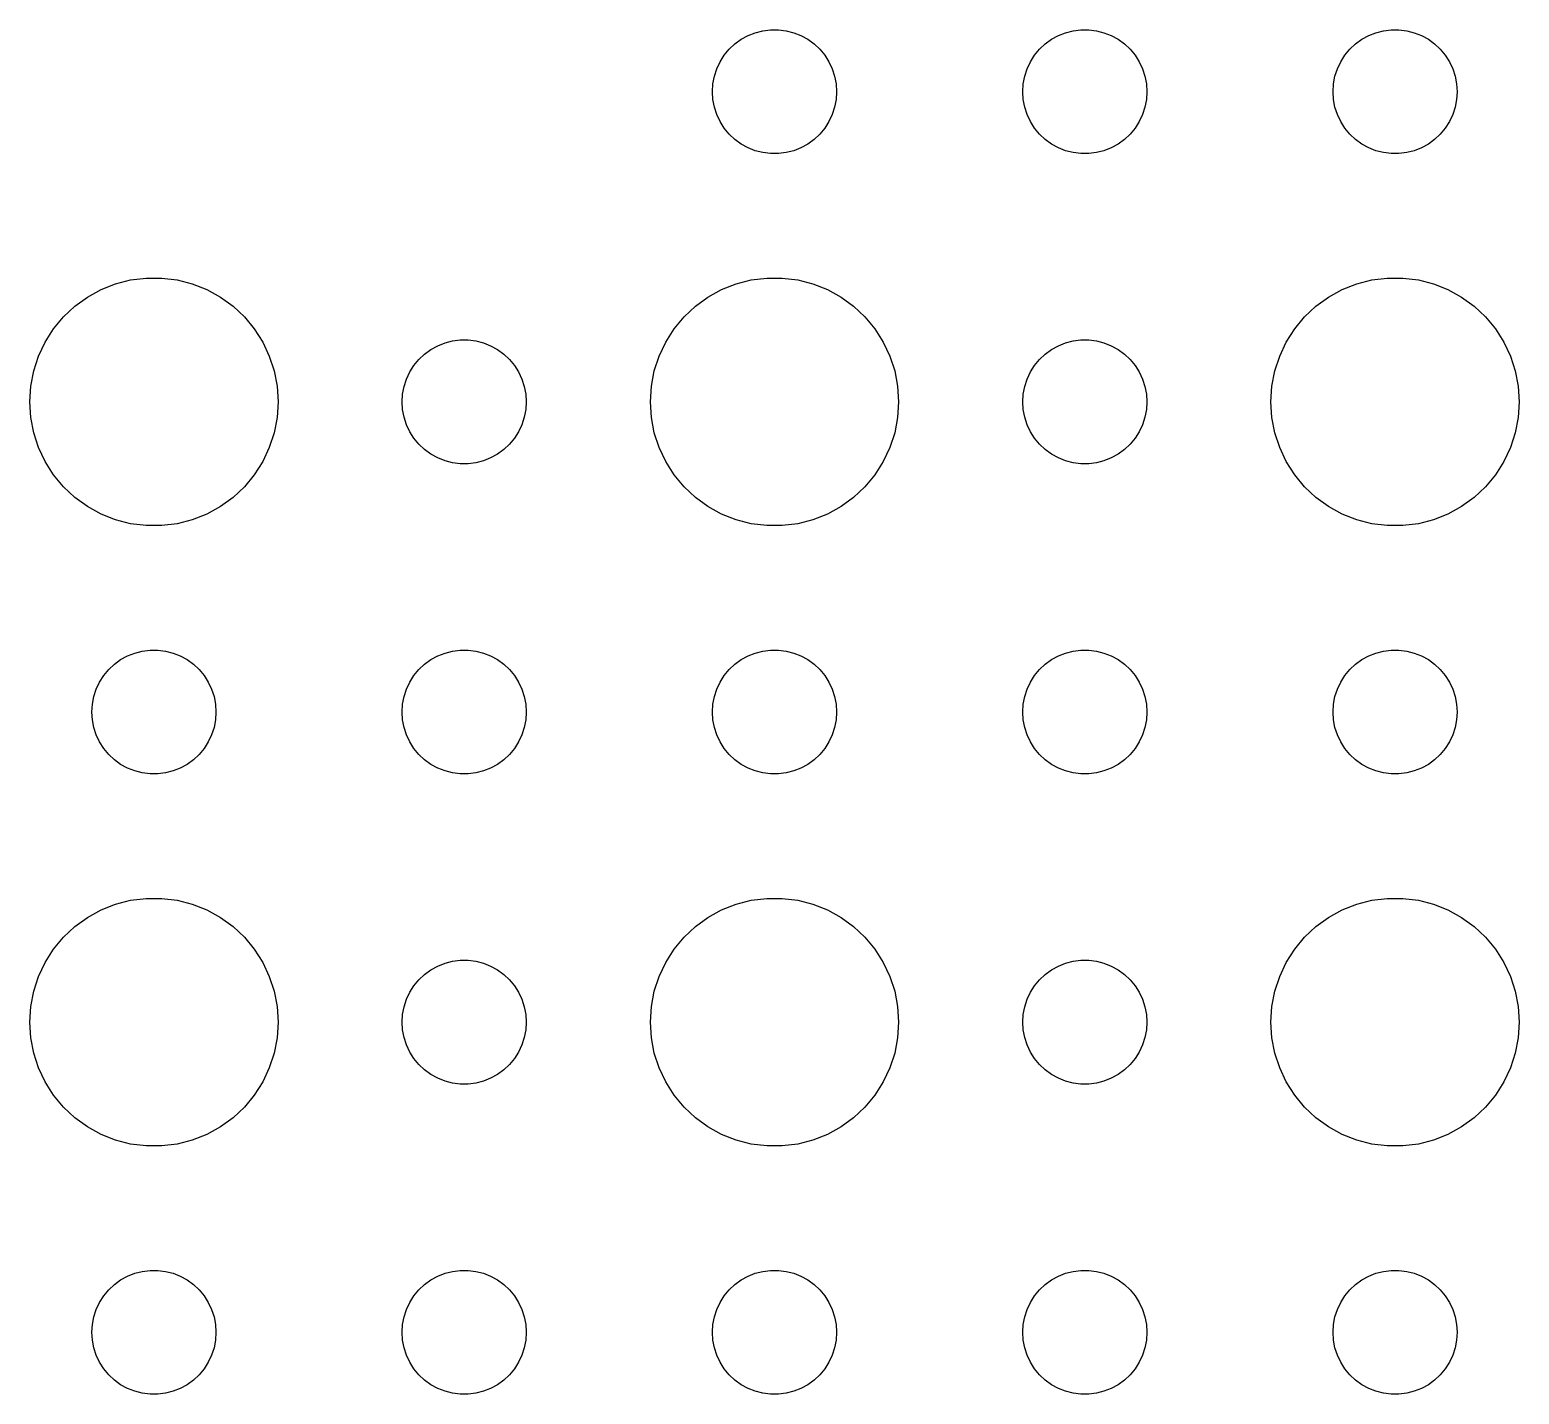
# Model space of a CAD drawing. Header units: metres. Extents: x -69 to 69, y -69 to 69.
# Drawn here: x -3 to 33, y -39 to -6 of the extents above; entities that cross this region are included whole.
import ezdxf

# ---------------------------------------------------------------- set-up
doc = ezdxf.new("R2010")
doc.units = ezdxf.units.M

msp = doc.modelspace()

# ---------------------------------------------------------------- linework, layer by layer
for p, q in [((14.3613, -6.14275), (14.5365, -6.07341)), ((14.5365, -6.07341), (14.7189, -6.02657)), ((14.7189, -6.02657), (14.9058, -6.00294)), ((14.9058, -6.00294), (15.0942, -6.00294)), ((15.0942, -6.00294), (15.2811, -6.02657)), ((15.2811, -6.02657), (15.4635, -6.07341)), ((15.4635, -6.07341), (15.6387, -6.14275)), ((21.8613, -6.14275), (22.0365, -6.07341)), ((22.0365, -6.07341), (22.2189, -6.02657)), ((22.2189, -6.02657), (22.4058, -6.00294)), ((22.4058, -6.00294), (22.5942, -6.00294)), ((22.5942, -6.00294), (22.7811, -6.02657)), ((22.7811, -6.02657), (22.9635, -6.07341)), ((22.9635, -6.07341), (23.1387, -6.14275)), ((29.3613, -6.14275), (29.5365, -6.07341)), ((29.5365, -6.07341), (29.7189, -6.02657)), ((29.7189, -6.02657), (29.9058, -6.00294)), ((29.9058, -6.00294), (30.0942, -6.00294)), ((30.0942, -6.00294), (30.2811, -6.02657)), ((30.2811, -6.02657), (30.4635, -6.07341)), ((30.4635, -6.07341), (30.6387, -6.14275)), ((13.7865, -6.61832), (13.9065, -6.47318)), ((13.9065, -6.47318), (14.0439, -6.34422)), ((14.0439, -6.34422), (14.1963, -6.23351)), ((14.1963, -6.23351), (14.3613, -6.14275)), ((15.6387, -6.14275), (15.8037, -6.23351)), ((15.8037, -6.23351), (15.9561, -6.34422)), ((15.9561, -6.34422), (16.0934, -6.47318)), ((16.0934, -6.47318), (16.2135, -6.61832)), ((21.2865, -6.61832), (21.4065, -6.47318)), ((21.4065, -6.47318), (21.5439, -6.34422)), ((21.5439, -6.34422), (21.6963, -6.23351)), ((21.6963, -6.23351), (21.8613, -6.14275)), ((23.1387, -6.14275), (23.3037, -6.23351)), ((23.3037, -6.23351), (23.4561, -6.34422)), ((23.4561, -6.34422), (23.5934, -6.47318)), ((23.5934, -6.47318), (23.7135, -6.61832)), ((28.7865, -6.61832), (28.9065, -6.47318)), ((28.9065, -6.47318), (29.0439, -6.34422)), ((29.0439, -6.34422), (29.1963, -6.23351)), ((29.1963, -6.23351), (29.3613, -6.14275)), ((30.6387, -6.14275), (30.8037, -6.23351)), ((30.8037, -6.23351), (30.9561, -6.34422)), ((30.9561, -6.34422), (31.0934, -6.47318)), ((31.0934, -6.47318), (31.2135, -6.61832)), ((13.6053, -6.9478), (13.6855, -6.77736)), ((13.6855, -6.77736), (13.7865, -6.61832)), ((16.2135, -6.61832), (16.3145, -6.77736)), ((16.3145, -6.77736), (16.3947, -6.9478)), ((21.1053, -6.9478), (21.1855, -6.77736)), ((21.1855, -6.77736), (21.2865, -6.61832)), ((23.7135, -6.61832), (23.8145, -6.77736)), ((23.8145, -6.77736), (23.8947, -6.9478)), ((28.6053, -6.9478), (28.6855, -6.77736)), ((28.6855, -6.77736), (28.7865, -6.61832)), ((31.2135, -6.61832), (31.3145, -6.77736)), ((31.3145, -6.77736), (31.3947, -6.9478)), ((13.5118, -7.312), (13.5471, -7.12695)), ((13.5471, -7.12695), (13.6053, -6.9478)), ((16.3947, -6.9478), (16.4529, -7.12695)), ((16.4529, -7.12695), (16.4882, -7.312)), ((21.0118, -7.312), (21.0471, -7.12695)), ((21.0471, -7.12695), (21.1053, -6.9478)), ((23.8947, -6.9478), (23.9529, -7.12695)), ((23.9529, -7.12695), (23.9882, -7.312)), ((28.5118, -7.312), (28.5471, -7.12695)), ((28.5471, -7.12695), (28.6053, -6.9478)), ((31.3947, -6.9478), (31.4529, -7.12695)), ((31.4529, -7.12695), (31.4882, -7.312)), ((13.5, -7.5), (13.5118, -7.312)), ((13.5118, -7.68799), (13.5, -7.5)), ((16.4882, -7.312), (16.5, -7.5)), ((16.5, -7.5), (16.4882, -7.68799)), ((21, -7.5), (21.0118, -7.312)), ((21.0118, -7.68799), (21, -7.5)), ((23.9882, -7.312), (24, -7.5)), ((24, -7.5), (23.9882, -7.68799)), ((28.5, -7.5), (28.5118, -7.312)), ((28.5118, -7.68799), (28.5, -7.5)), ((31.4882, -7.312), (31.5, -7.5)), ((31.5, -7.5), (31.4882, -7.68799)), ((13.5471, -7.87303), (13.5118, -7.68799)), ((13.6053, -8.05219), (13.5471, -7.87303)), ((16.4529, -7.87303), (16.3947, -8.05219)), ((16.4882, -7.68799), (16.4529, -7.87303)), ((21.0471, -7.87303), (21.0118, -7.68799)), ((21.1053, -8.05219), (21.0471, -7.87303)), ((23.9529, -7.87303), (23.8947, -8.05219)), ((23.9882, -7.68799), (23.9529, -7.87303)), ((28.5471, -7.87303), (28.5118, -7.68799)), ((28.6053, -8.05219), (28.5471, -7.87303)), ((31.4529, -7.87303), (31.3947, -8.05219)), ((31.4882, -7.68799), (31.4529, -7.87303)), ((13.6855, -8.22263), (13.6053, -8.05219)), ((13.7865, -8.38167), (13.6855, -8.22263)), ((16.3145, -8.22263), (16.2135, -8.38167)), ((16.3947, -8.05219), (16.3145, -8.22263)), ((21.1855, -8.22263), (21.1053, -8.05219)), ((21.2865, -8.38167), (21.1855, -8.22263)), ((23.8145, -8.22263), (23.7135, -8.38167)), ((23.8947, -8.05219), (23.8145, -8.22263)), ((28.6855, -8.22263), (28.6053, -8.05219)), ((28.7865, -8.38167), (28.6855, -8.22263)), ((31.3145, -8.22263), (31.2135, -8.38167)), ((31.3947, -8.05219), (31.3145, -8.22263)), ((13.9065, -8.52681), (13.7865, -8.38167)), ((14.0439, -8.65576), (13.9065, -8.52681)), ((16.0934, -8.52681), (15.9561, -8.65576)), ((16.2135, -8.38167), (16.0934, -8.52681)), ((21.4065, -8.52681), (21.2865, -8.38167)), ((21.5439, -8.65576), (21.4065, -8.52681)), ((23.5934, -8.52681), (23.4561, -8.65576)), ((23.7135, -8.38167), (23.5934, -8.52681)), ((28.9065, -8.52681), (28.7865, -8.38167)), ((29.0439, -8.65576), (28.9065, -8.52681)), ((31.0934, -8.52681), (30.9561, -8.65576)), ((31.2135, -8.38167), (31.0934, -8.52681)), ((14.1963, -8.76648), (14.0439, -8.65576)), ((14.3613, -8.85724), (14.1963, -8.76648)), ((14.5365, -8.92657), (14.3613, -8.85724)), ((14.7189, -8.97342), (14.5365, -8.92657)), ((14.9058, -8.99704), (14.7189, -8.97342)), ((15.0942, -8.99704), (14.9058, -8.99704)), ((15.2811, -8.97342), (15.0942, -8.99704)), ((15.4635, -8.92657), (15.2811, -8.97342)), ((15.6387, -8.85724), (15.4635, -8.92657)), ((15.8037, -8.76648), (15.6387, -8.85724)), ((15.9561, -8.65576), (15.8037, -8.76648)), ((21.6963, -8.76648), (21.5439, -8.65576)), ((21.8613, -8.85724), (21.6963, -8.76648)), ((22.0365, -8.92657), (21.8613, -8.85724)), ((22.2189, -8.97342), (22.0365, -8.92657)), ((22.4058, -8.99704), (22.2189, -8.97342)), ((22.5942, -8.99704), (22.4058, -8.99704)), ((22.7811, -8.97342), (22.5942, -8.99704)), ((22.9635, -8.92657), (22.7811, -8.97342)), ((23.1387, -8.85724), (22.9635, -8.92657)), ((23.3037, -8.76648), (23.1387, -8.85724)), ((23.4561, -8.65576), (23.3037, -8.76648)), ((29.1963, -8.76648), (29.0439, -8.65576)), ((29.3613, -8.85724), (29.1963, -8.76648)), ((29.5365, -8.92657), (29.3613, -8.85724)), ((29.7189, -8.97342), (29.5365, -8.92657)), ((29.9058, -8.99704), (29.7189, -8.97342)), ((30.0942, -8.99704), (29.9058, -8.99704)), ((30.2811, -8.97342), (30.0942, -8.99704)), ((30.4635, -8.92657), (30.2811, -8.97342)), ((30.6387, -8.85724), (30.4635, -8.92657)), ((30.8037, -8.76648), (30.6387, -8.85724)), ((30.9561, -8.65576), (30.8037, -8.76648)), ((-1.27733, -12.2855), (-0.92705, -12.1468)), ((-0.92705, -12.1468), (-0.56213, -12.0531)), ((-0.56213, -12.0531), (-0.18837, -12.0059)), ((-0.18837, -12.0059), (0.18837, -12.0059)), ((0.18837, -12.0059), (0.56213, -12.0531)), ((0.56213, -12.0531), (0.92705, -12.1468)), ((0.92705, -12.1468), (1.27733, -12.2855)), ((13.7227, -12.2855), (14.0729, -12.1468)), ((14.0729, -12.1468), (14.4379, -12.0531)), ((14.4379, -12.0531), (14.8116, -12.0059)), ((14.8116, -12.0059), (15.1884, -12.0059)), ((15.1884, -12.0059), (15.5621, -12.0531)), ((15.5621, -12.0531), (15.927, -12.1468)), ((15.927, -12.1468), (16.2773, -12.2855)), ((28.7227, -12.2855), (29.0729, -12.1468)), ((29.0729, -12.1468), (29.4379, -12.0531)), ((29.4379, -12.0531), (29.8116, -12.0059)), ((29.8116, -12.0059), (30.1884, -12.0059)), ((30.1884, -12.0059), (30.5621, -12.0531)), ((30.5621, -12.0531), (30.927, -12.1468)), ((30.927, -12.1468), (31.2773, -12.2855)), ((-1.91226, -12.6884), (-1.60747, -12.467)), ((-1.60747, -12.467), (-1.27733, -12.2855)), ((1.27733, -12.2855), (1.60747, -12.467)), ((1.60747, -12.467), (1.91226, -12.6884)), ((13.0877, -12.6884), (13.3925, -12.467)), ((13.3925, -12.467), (13.7227, -12.2855)), ((16.2773, -12.2855), (16.6075, -12.467)), ((16.6075, -12.467), (16.9123, -12.6884)), ((28.0877, -12.6884), (28.3925, -12.467)), ((28.3925, -12.467), (28.7227, -12.2855)), ((31.2773, -12.2855), (31.6075, -12.467)), ((31.6075, -12.467), (31.9123, -12.6884)), ((-2.42705, -13.2366), (-2.1869, -12.9464)), ((-2.1869, -12.9464), (-1.91226, -12.6884)), ((1.91226, -12.6884), (2.1869, -12.9464)), ((2.1869, -12.9464), (2.42705, -13.2366)), ((12.5729, -13.2366), (12.8131, -12.9464)), ((12.8131, -12.9464), (13.0877, -12.6884)), ((16.9123, -12.6884), (17.1869, -12.9464)), ((17.1869, -12.9464), (17.427, -13.2366)), ((27.5729, -13.2366), (27.8131, -12.9464)), ((27.8131, -12.9464), (28.0877, -12.6884)), ((31.9123, -12.6884), (32.1869, -12.9464)), ((32.1869, -12.9464), (32.427, -13.2366)), ((-2.62891, -13.5547), (-2.42705, -13.2366)), ((2.42705, -13.2366), (2.62891, -13.5547)), ((12.3711, -13.5547), (12.5729, -13.2366)), ((17.427, -13.2366), (17.6289, -13.5547)), ((27.3711, -13.5547), (27.5729, -13.2366)), ((32.427, -13.2366), (32.6289, -13.5547)), ((-2.78932, -13.8956), (-2.62891, -13.5547)), ((2.62891, -13.5547), (2.78932, -13.8956)), ((6.69626, -13.7335), (6.86133, -13.6427)), ((6.86133, -13.6427), (7.03647, -13.5734)), ((7.03647, -13.5734), (7.21892, -13.5266)), ((7.21892, -13.5266), (7.40581, -13.5029)), ((7.40581, -13.5029), (7.59418, -13.5029)), ((7.59418, -13.5029), (7.78107, -13.5266)), ((7.78107, -13.5266), (7.96352, -13.5734)), ((7.96352, -13.5734), (8.13866, -13.6427)), ((8.13866, -13.6427), (8.30373, -13.7335)), ((12.2107, -13.8956), (12.3711, -13.5547)), ((17.6289, -13.5547), (17.7893, -13.8956)), ((21.6963, -13.7335), (21.8613, -13.6427)), ((21.8613, -13.6427), (22.0365, -13.5734)), ((22.0365, -13.5734), (22.2189, -13.5266)), ((22.2189, -13.5266), (22.4058, -13.5029)), ((22.4058, -13.5029), (22.5942, -13.5029)), ((22.5942, -13.5029), (22.7811, -13.5266)), ((22.7811, -13.5266), (22.9635, -13.5734)), ((22.9635, -13.5734), (23.1387, -13.6427)), ((23.1387, -13.6427), (23.3037, -13.7335)), ((27.2107, -13.8956), (27.3711, -13.5547)), ((32.6289, -13.5547), (32.7893, -13.8956)), ((-2.90575, -14.2539), (-2.78932, -13.8956)), ((2.78932, -13.8956), (2.90575, -14.2539)), ((6.28647, -14.1183), (6.40654, -13.9732)), ((6.40654, -13.9732), (6.54385, -13.8442)), ((6.54385, -13.8442), (6.69626, -13.7335)), ((8.30373, -13.7335), (8.45613, -13.8442)), ((8.45613, -13.8442), (8.59344, -13.9732)), ((8.59344, -13.9732), (8.71352, -14.1183)), ((12.0942, -14.2539), (12.2107, -13.8956)), ((17.7893, -13.8956), (17.9057, -14.2539)), ((21.2865, -14.1183), (21.4065, -13.9732)), ((21.4065, -13.9732), (21.5439, -13.8442)), ((21.5439, -13.8442), (21.6963, -13.7335)), ((23.3037, -13.7335), (23.4561, -13.8442)), ((23.4561, -13.8442), (23.5934, -13.9732)), ((23.5934, -13.9732), (23.7135, -14.1183)), ((27.0942, -14.2539), (27.2107, -13.8956)), ((32.7893, -13.8956), (32.9057, -14.2539)), ((-2.97633, -14.624), (-2.90575, -14.2539)), ((2.90575, -14.2539), (2.97633, -14.624)), ((6.10533, -14.4478), (6.18553, -14.2774)), ((6.18553, -14.2774), (6.28647, -14.1183)), ((8.71352, -14.1183), (8.81445, -14.2774)), ((8.81445, -14.2774), (8.89465, -14.4478)), ((12.0237, -14.624), (12.0942, -14.2539)), ((17.9057, -14.2539), (17.9763, -14.624)), ((21.1053, -14.4478), (21.1855, -14.2774)), ((21.1855, -14.2774), (21.2865, -14.1183)), ((23.7135, -14.1183), (23.8145, -14.2774)), ((23.8145, -14.2774), (23.8947, -14.4478)), ((27.0237, -14.624), (27.0942, -14.2539)), ((32.9057, -14.2539), (32.9763, -14.624)), ((-3, -15), (-2.97633, -14.624)), ((2.97633, -14.624), (3, -15)), ((6.01183, -14.812), (6.04712, -14.627)), ((6.04712, -14.627), (6.10533, -14.4478)), ((8.89465, -14.4478), (8.95287, -14.627)), ((8.95287, -14.627), (8.98816, -14.812)), ((12, -15), (12.0237, -14.624)), ((17.9763, -14.624), (18, -15)), ((21.0118, -14.812), (21.0471, -14.627)), ((21.0471, -14.627), (21.1053, -14.4478)), ((23.8947, -14.4478), (23.9529, -14.627)), ((23.9529, -14.627), (23.9882, -14.812)), ((27, -15), (27.0237, -14.624)), ((32.9763, -14.624), (33, -15)), ((-2.97633, -15.376), (-3, -15)), ((3, -15), (2.97633, -15.376)), ((6, -15), (6.01183, -14.812)), ((6.01183, -15.188), (6, -15)), ((8.98816, -14.812), (9, -15)), ((9, -15), (8.98816, -15.188)), ((12.0237, -15.376), (12, -15)), ((18, -15), (17.9763, -15.376)), ((21, -15), (21.0118, -14.812)), ((21.0118, -15.188), (21, -15)), ((23.9882, -14.812), (24, -15)), ((24, -15), (23.9882, -15.188)), ((27.0237, -15.376), (27, -15)), ((33, -15), (32.9763, -15.376)), ((-2.90575, -15.7461), (-2.97633, -15.376)), ((2.97633, -15.376), (2.90575, -15.7461)), ((6.04712, -15.373), (6.01183, -15.188)), ((6.10533, -15.5522), (6.04712, -15.373)), ((8.95287, -15.373), (8.89465, -15.5522)), ((8.98816, -15.188), (8.95287, -15.373)), ((12.0942, -15.7461), (12.0237, -15.376)), ((17.9763, -15.376), (17.9057, -15.7461)), ((21.0471, -15.373), (21.0118, -15.188)), ((21.1053, -15.5522), (21.0471, -15.373)), ((23.9529, -15.373), (23.8947, -15.5522)), ((23.9882, -15.188), (23.9529, -15.373)), ((27.0942, -15.7461), (27.0237, -15.376)), ((32.9763, -15.376), (32.9057, -15.7461)), ((-2.78932, -16.1044), (-2.90575, -15.7461)), ((2.90575, -15.7461), (2.78932, -16.1044)), ((6.18553, -15.7226), (6.10533, -15.5522)), ((6.28647, -15.8817), (6.18553, -15.7226)), ((8.81445, -15.7226), (8.71352, -15.8817)), ((8.89465, -15.5522), (8.81445, -15.7226)), ((12.2107, -16.1044), (12.0942, -15.7461)), ((17.9057, -15.7461), (17.7893, -16.1044)), ((21.1855, -15.7226), (21.1053, -15.5522)), ((21.2865, -15.8817), (21.1855, -15.7226)), ((23.8145, -15.7226), (23.7135, -15.8817)), ((23.8947, -15.5522), (23.8145, -15.7226)), ((27.2107, -16.1044), (27.0942, -15.7461)), ((32.9057, -15.7461), (32.7893, -16.1044)), ((-2.62891, -16.4453), (-2.78932, -16.1044)), ((2.78932, -16.1044), (2.62891, -16.4453)), ((6.40654, -16.0268), (6.28647, -15.8817)), ((6.54385, -16.1558), (6.40654, -16.0268)), ((6.69626, -16.2665), (6.54385, -16.1558)), ((8.45613, -16.1558), (8.30373, -16.2665)), ((8.59344, -16.0268), (8.45613, -16.1558)), ((8.71352, -15.8817), (8.59344, -16.0268)), ((12.3711, -16.4453), (12.2107, -16.1044)), ((17.7893, -16.1044), (17.6289, -16.4453)), ((21.4065, -16.0268), (21.2865, -15.8817)), ((21.5439, -16.1558), (21.4065, -16.0268)), ((21.6963, -16.2665), (21.5439, -16.1558)), ((23.4561, -16.1558), (23.3037, -16.2665)), ((23.5934, -16.0268), (23.4561, -16.1558)), ((23.7135, -15.8817), (23.5934, -16.0268)), ((27.3711, -16.4453), (27.2107, -16.1044)), ((32.7893, -16.1044), (32.6289, -16.4453)), ((-2.42705, -16.7634), (-2.62891, -16.4453)), ((2.62891, -16.4453), (2.42705, -16.7634)), ((6.86133, -16.3572), (6.69626, -16.2665)), ((7.03647, -16.4266), (6.86133, -16.3572)), ((7.21892, -16.4734), (7.03647, -16.4266)), ((7.40581, -16.497), (7.21892, -16.4734)), ((7.59418, -16.497), (7.40581, -16.497)), ((7.78107, -16.4734), (7.59418, -16.497)), ((7.96352, -16.4266), (7.78107, -16.4734)), ((8.13866, -16.3572), (7.96352, -16.4266)), ((8.30373, -16.2665), (8.13866, -16.3572)), ((12.5729, -16.7634), (12.3711, -16.4453)), ((17.6289, -16.4453), (17.427, -16.7634)), ((21.8613, -16.3572), (21.6963, -16.2665)), ((22.0365, -16.4266), (21.8613, -16.3572)), ((22.2189, -16.4734), (22.0365, -16.4266)), ((22.4058, -16.497), (22.2189, -16.4734)), ((22.5942, -16.497), (22.4058, -16.497)), ((22.7811, -16.4734), (22.5942, -16.497)), ((22.9635, -16.4266), (22.7811, -16.4734)), ((23.1387, -16.3572), (22.9635, -16.4266)), ((23.3037, -16.2665), (23.1387, -16.3572)), ((27.5729, -16.7634), (27.3711, -16.4453)), ((32.6289, -16.4453), (32.427, -16.7634)), ((-2.1869, -17.0536), (-2.42705, -16.7634)), ((2.42705, -16.7634), (2.1869, -17.0536)), ((12.8131, -17.0536), (12.5729, -16.7634)), ((17.427, -16.7634), (17.1869, -17.0536)), ((27.8131, -17.0536), (27.5729, -16.7634)), ((32.427, -16.7634), (32.1869, -17.0536)), ((-1.91226, -17.3115), (-2.1869, -17.0536)), ((2.1869, -17.0536), (1.91226, -17.3115)), ((13.0877, -17.3115), (12.8131, -17.0536)), ((17.1869, -17.0536), (16.9123, -17.3115)), ((28.0877, -17.3115), (27.8131, -17.0536)), ((32.1869, -17.0536), (31.9123, -17.3115)), ((-1.60747, -17.533), (-1.91226, -17.3115)), ((-1.27733, -17.7145), (-1.60747, -17.533)), ((1.60747, -17.533), (1.27733, -17.7145)), ((1.91226, -17.3115), (1.60747, -17.533)), ((13.3925, -17.533), (13.0877, -17.3115)), ((13.7227, -17.7145), (13.3925, -17.533)), ((16.6075, -17.533), (16.2773, -17.7145)), ((16.9123, -17.3115), (16.6075, -17.533)), ((28.3925, -17.533), (28.0877, -17.3115)), ((28.7227, -17.7145), (28.3925, -17.533)), ((31.6075, -17.533), (31.2773, -17.7145)), ((31.9123, -17.3115), (31.6075, -17.533)), ((-0.92705, -17.8532), (-1.27733, -17.7145)), ((-0.56213, -17.9469), (-0.92705, -17.8532)), ((-0.18837, -17.9941), (-0.56213, -17.9469)), ((0.18837, -17.9941), (-0.18837, -17.9941)), ((0.56213, -17.9469), (0.18837, -17.9941)), ((0.92705, -17.8532), (0.56213, -17.9469)), ((1.27733, -17.7145), (0.92705, -17.8532)), ((14.0729, -17.8532), (13.7227, -17.7145)), ((14.4379, -17.9469), (14.0729, -17.8532)), ((14.8116, -17.9941), (14.4379, -17.9469)), ((15.1884, -17.9941), (14.8116, -17.9941)), ((15.5621, -17.9469), (15.1884, -17.9941)), ((15.927, -17.8532), (15.5621, -17.9469)), ((16.2773, -17.7145), (15.927, -17.8532)), ((29.0729, -17.8532), (28.7227, -17.7145)), ((29.4379, -17.9469), (29.0729, -17.8532)), ((29.8116, -17.9941), (29.4379, -17.9469)), ((30.1884, -17.9941), (29.8116, -17.9941)), ((30.5621, -17.9469), (30.1884, -17.9941)), ((30.927, -17.8532), (30.5621, -17.9469)), ((31.2773, -17.7145), (30.927, -17.8532)), ((-0.95613, -21.3442), (-0.80373, -21.2335)), ((-0.80373, -21.2335), (-0.63866, -21.1427)), ((-0.63866, -21.1427), (-0.46352, -21.0734)), ((-0.46352, -21.0734), (-0.28107, -21.0266)), ((-0.28107, -21.0266), (-0.09418, -21.003)), ((-0.09418, -21.003), (0.09418, -21.003)), ((0.09418, -21.003), (0.28107, -21.0266)), ((0.28107, -21.0266), (0.46352, -21.0734)), ((0.46352, -21.0734), (0.63866, -21.1427)), ((0.63866, -21.1427), (0.80373, -21.2335)), ((0.80373, -21.2335), (0.95613, -21.3442)), ((6.54385, -21.3442), (6.69626, -21.2335)), ((6.69626, -21.2335), (6.86133, -21.1427)), ((6.86133, -21.1427), (7.03647, -21.0734)), ((7.03647, -21.0734), (7.21892, -21.0266)), ((7.21892, -21.0266), (7.40581, -21.003)), ((7.40581, -21.003), (7.59418, -21.003)), ((7.59418, -21.003), (7.78107, -21.0266)), ((7.78107, -21.0266), (7.96352, -21.0734)), ((7.96352, -21.0734), (8.13866, -21.1427)), ((8.13866, -21.1427), (8.30373, -21.2335)), ((8.30373, -21.2335), (8.45613, -21.3442)), ((14.0439, -21.3442), (14.1963, -21.2335)), ((14.1963, -21.2335), (14.3613, -21.1427)), ((14.3613, -21.1427), (14.5365, -21.0734)), ((14.5365, -21.0734), (14.7189, -21.0266)), ((14.7189, -21.0266), (14.9058, -21.003)), ((14.9058, -21.003), (15.0942, -21.003)), ((15.0942, -21.003), (15.2811, -21.0266)), ((15.2811, -21.0266), (15.4635, -21.0734)), ((15.4635, -21.0734), (15.6387, -21.1427)), ((15.6387, -21.1427), (15.8037, -21.2335)), ((15.8037, -21.2335), (15.9561, -21.3442)), ((21.5439, -21.3442), (21.6963, -21.2335)), ((21.6963, -21.2335), (21.8613, -21.1427)), ((21.8613, -21.1427), (22.0365, -21.0734)), ((22.0365, -21.0734), (22.2189, -21.0266)), ((22.2189, -21.0266), (22.4058, -21.003)), ((22.4058, -21.003), (22.5942, -21.003)), ((22.5942, -21.003), (22.7811, -21.0266)), ((22.7811, -21.0266), (22.9635, -21.0734)), ((22.9635, -21.0734), (23.1387, -21.1427)), ((23.1387, -21.1427), (23.3037, -21.2335)), ((23.3037, -21.2335), (23.4561, -21.3442)), ((29.0439, -21.3442), (29.1963, -21.2335)), ((29.1963, -21.2335), (29.3613, -21.1427)), ((29.3613, -21.1427), (29.5365, -21.0734)), ((29.5365, -21.0734), (29.7189, -21.0266)), ((29.7189, -21.0266), (29.9058, -21.003)), ((29.9058, -21.003), (30.0942, -21.003)), ((30.0942, -21.003), (30.2811, -21.0266)), ((30.2811, -21.0266), (30.4635, -21.0734)), ((30.4635, -21.0734), (30.6387, -21.1427)), ((30.6387, -21.1427), (30.8037, -21.2335)), ((30.8037, -21.2335), (30.9561, -21.3442)), ((-1.21352, -21.6183), (-1.09344, -21.4732)), ((-1.09344, -21.4732), (-0.95613, -21.3442)), ((0.95613, -21.3442), (1.09344, -21.4732)), ((1.09344, -21.4732), (1.21352, -21.6183)), ((6.28647, -21.6183), (6.40654, -21.4732)), ((6.40654, -21.4732), (6.54385, -21.3442)), ((8.45613, -21.3442), (8.59344, -21.4732)), ((8.59344, -21.4732), (8.71352, -21.6183)), ((13.7865, -21.6183), (13.9065, -21.4732)), ((13.9065, -21.4732), (14.0439, -21.3442)), ((15.9561, -21.3442), (16.0934, -21.4732)), ((16.0934, -21.4732), (16.2135, -21.6183)), ((21.2865, -21.6183), (21.4065, -21.4732)), ((21.4065, -21.4732), (21.5439, -21.3442)), ((23.4561, -21.3442), (23.5934, -21.4732)), ((23.5934, -21.4732), (23.7135, -21.6183)), ((28.7865, -21.6183), (28.9065, -21.4732)), ((28.9065, -21.4732), (29.0439, -21.3442)), ((30.9561, -21.3442), (31.0934, -21.4732)), ((31.0934, -21.4732), (31.2135, -21.6183)), ((-1.45287, -22.127), (-1.39465, -21.9478)), ((-1.39465, -21.9478), (-1.31445, -21.7774)), ((-1.31445, -21.7774), (-1.21352, -21.6183)), ((1.21352, -21.6183), (1.31445, -21.7774)), ((1.31445, -21.7774), (1.39465, -21.9478)), ((1.39465, -21.9478), (1.45287, -22.127)), ((6.04712, -22.127), (6.10533, -21.9478)), ((6.10533, -21.9478), (6.18553, -21.7774)), ((6.18553, -21.7774), (6.28647, -21.6183)), ((8.71352, -21.6183), (8.81445, -21.7774)), ((8.81445, -21.7774), (8.89465, -21.9478)), ((8.89465, -21.9478), (8.95287, -22.127)), ((13.5471, -22.127), (13.6053, -21.9478)), ((13.6053, -21.9478), (13.6855, -21.7774)), ((13.6855, -21.7774), (13.7865, -21.6183)), ((16.2135, -21.6183), (16.3145, -21.7774)), ((16.3145, -21.7774), (16.3947, -21.9478)), ((16.3947, -21.9478), (16.4529, -22.127)), ((21.0471, -22.127), (21.1053, -21.9478)), ((21.1053, -21.9478), (21.1855, -21.7774)), ((21.1855, -21.7774), (21.2865, -21.6183)), ((23.7135, -21.6183), (23.8145, -21.7774)), ((23.8145, -21.7774), (23.8947, -21.9478)), ((23.8947, -21.9478), (23.9529, -22.127)), ((28.5471, -22.127), (28.6053, -21.9478)), ((28.6053, -21.9478), (28.6855, -21.7774)), ((28.6855, -21.7774), (28.7865, -21.6183)), ((31.2135, -21.6183), (31.3145, -21.7774)), ((31.3145, -21.7774), (31.3947, -21.9478)), ((31.3947, -21.9478), (31.4529, -22.127)), ((-1.5, -22.5), (-1.48816, -22.312)), ((-1.48816, -22.312), (-1.45287, -22.127)), ((1.45287, -22.127), (1.48816, -22.312)), ((1.48816, -22.312), (1.5, -22.5)), ((6, -22.5), (6.01183, -22.312)), ((6.01183, -22.312), (6.04712, -22.127)), ((8.95287, -22.127), (8.98816, -22.312)), ((8.98816, -22.312), (9, -22.5)), ((13.5, -22.5), (13.5118, -22.312)), ((13.5118, -22.312), (13.5471, -22.127)), ((16.4529, -22.127), (16.4882, -22.312)), ((16.4882, -22.312), (16.5, -22.5)), ((21, -22.5), (21.0118, -22.312)), ((21.0118, -22.312), (21.0471, -22.127)), ((23.9529, -22.127), (23.9882, -22.312)), ((23.9882, -22.312), (24, -22.5)), ((28.5, -22.5), (28.5118, -22.312)), ((28.5118, -22.312), (28.5471, -22.127)), ((31.4529, -22.127), (31.4882, -22.312)), ((31.4882, -22.312), (31.5, -22.5)), ((-1.48816, -22.688), (-1.5, -22.5)), ((1.5, -22.5), (1.48816, -22.688)), ((6.01183, -22.688), (6, -22.5)), ((9, -22.5), (8.98816, -22.688)), ((13.5118, -22.688), (13.5, -22.5)), ((16.5, -22.5), (16.4882, -22.688)), ((21.0118, -22.688), (21, -22.5)), ((24, -22.5), (23.9882, -22.688)), ((28.5118, -22.688), (28.5, -22.5)), ((31.5, -22.5), (31.4882, -22.688)), ((-1.45287, -22.873), (-1.48816, -22.688)), ((-1.39465, -23.0522), (-1.45287, -22.873)), ((1.45287, -22.873), (1.39465, -23.0522)), ((1.48816, -22.688), (1.45287, -22.873)), ((6.04712, -22.873), (6.01183, -22.688)), ((6.10533, -23.0522), (6.04712, -22.873)), ((8.95287, -22.873), (8.89465, -23.0522)), ((8.98816, -22.688), (8.95287, -22.873)), ((13.5471, -22.873), (13.5118, -22.688)), ((13.6053, -23.0522), (13.5471, -22.873)), ((16.4529, -22.873), (16.3947, -23.0522)), ((16.4882, -22.688), (16.4529, -22.873)), ((21.0471, -22.873), (21.0118, -22.688)), ((21.1053, -23.0522), (21.0471, -22.873)), ((23.9529, -22.873), (23.8947, -23.0522)), ((23.9882, -22.688), (23.9529, -22.873)), ((28.5471, -22.873), (28.5118, -22.688)), ((28.6053, -23.0522), (28.5471, -22.873)), ((31.4529, -22.873), (31.3947, -23.0522)), ((31.4882, -22.688), (31.4529, -22.873)), ((-1.31445, -23.2226), (-1.39465, -23.0522)), ((-1.21352, -23.3817), (-1.31445, -23.2226)), ((-1.09344, -23.5268), (-1.21352, -23.3817)), ((1.21352, -23.3817), (1.09344, -23.5268)), ((1.31445, -23.2226), (1.21352, -23.3817)), ((1.39465, -23.0522), (1.31445, -23.2226)), ((6.18553, -23.2226), (6.10533, -23.0522)), ((6.28647, -23.3817), (6.18553, -23.2226)), ((6.40654, -23.5268), (6.28647, -23.3817)), ((8.71352, -23.3817), (8.59344, -23.5268)), ((8.81445, -23.2226), (8.71352, -23.3817)), ((8.89465, -23.0522), (8.81445, -23.2226)), ((13.6855, -23.2226), (13.6053, -23.0522)), ((13.7865, -23.3817), (13.6855, -23.2226)), ((13.9065, -23.5268), (13.7865, -23.3817)), ((16.2135, -23.3817), (16.0934, -23.5268)), ((16.3145, -23.2226), (16.2135, -23.3817)), ((16.3947, -23.0522), (16.3145, -23.2226)), ((21.1855, -23.2226), (21.1053, -23.0522)), ((21.2865, -23.3817), (21.1855, -23.2226)), ((21.4065, -23.5268), (21.2865, -23.3817)), ((23.7135, -23.3817), (23.5934, -23.5268)), ((23.8145, -23.2226), (23.7135, -23.3817)), ((23.8947, -23.0522), (23.8145, -23.2226)), ((28.6855, -23.2226), (28.6053, -23.0522)), ((28.7865, -23.3817), (28.6855, -23.2226)), ((28.9065, -23.5268), (28.7865, -23.3817)), ((31.2135, -23.3817), (31.0934, -23.5268)), ((31.3145, -23.2226), (31.2135, -23.3817)), ((31.3947, -23.0522), (31.3145, -23.2226)), ((-0.95613, -23.6558), (-1.09344, -23.5268)), ((-0.80373, -23.7665), (-0.95613, -23.6558)), ((0.95613, -23.6558), (0.80373, -23.7665)), ((1.09344, -23.5268), (0.95613, -23.6558)), ((6.54385, -23.6558), (6.40654, -23.5268)), ((6.69626, -23.7665), (6.54385, -23.6558)), ((8.45613, -23.6558), (8.30373, -23.7665)), ((8.59344, -23.5268), (8.45613, -23.6558)), ((14.0439, -23.6558), (13.9065, -23.5268)), ((14.1963, -23.7665), (14.0439, -23.6558)), ((15.9561, -23.6558), (15.8037, -23.7665)), ((16.0934, -23.5268), (15.9561, -23.6558)), ((21.5439, -23.6558), (21.4065, -23.5268)), ((21.6963, -23.7665), (21.5439, -23.6558)), ((23.4561, -23.6558), (23.3037, -23.7665)), ((23.5934, -23.5268), (23.4561, -23.6558)), ((29.0439, -23.6558), (28.9065, -23.5268)), ((29.1963, -23.7665), (29.0439, -23.6558)), ((30.9561, -23.6558), (30.8037, -23.7665)), ((31.0934, -23.5268), (30.9561, -23.6558)), ((-0.63866, -23.8572), (-0.80373, -23.7665)), ((-0.46352, -23.9266), (-0.63866, -23.8572)), ((-0.28107, -23.9734), (-0.46352, -23.9266)), ((-0.09418, -23.997), (-0.28107, -23.9734)), ((0.09418, -23.997), (-0.09418, -23.997)), ((0.28107, -23.9734), (0.09418, -23.997)), ((0.46352, -23.9266), (0.28107, -23.9734)), ((0.63866, -23.8572), (0.46352, -23.9266)), ((0.80373, -23.7665), (0.63866, -23.8572)), ((6.86133, -23.8572), (6.69626, -23.7665)), ((7.03647, -23.9266), (6.86133, -23.8572)), ((7.21892, -23.9734), (7.03647, -23.9266)), ((7.40581, -23.997), (7.21892, -23.9734)), ((7.59418, -23.997), (7.40581, -23.997)), ((7.78107, -23.9734), (7.59418, -23.997)), ((7.96352, -23.9266), (7.78107, -23.9734)), ((8.13866, -23.8572), (7.96352, -23.9266)), ((8.30373, -23.7665), (8.13866, -23.8572)), ((14.3613, -23.8572), (14.1963, -23.7665)), ((14.5365, -23.9266), (14.3613, -23.8572)), ((14.7189, -23.9734), (14.5365, -23.9266)), ((14.9058, -23.997), (14.7189, -23.9734)), ((15.0942, -23.997), (14.9058, -23.997)), ((15.2811, -23.9734), (15.0942, -23.997)), ((15.4635, -23.9266), (15.2811, -23.9734)), ((15.6387, -23.8572), (15.4635, -23.9266)), ((15.8037, -23.7665), (15.6387, -23.8572)), ((21.8613, -23.8572), (21.6963, -23.7665)), ((22.0365, -23.9266), (21.8613, -23.8572)), ((22.2189, -23.9734), (22.0365, -23.9266)), ((22.4058, -23.997), (22.2189, -23.9734)), ((22.5942, -23.997), (22.4058, -23.997)), ((22.7811, -23.9734), (22.5942, -23.997)), ((22.9635, -23.9266), (22.7811, -23.9734)), ((23.1387, -23.8572), (22.9635, -23.9266)), ((23.3037, -23.7665), (23.1387, -23.8572)), ((29.3613, -23.8572), (29.1963, -23.7665)), ((29.5365, -23.9266), (29.3613, -23.8572)), ((29.7189, -23.9734), (29.5365, -23.9266)), ((29.9058, -23.997), (29.7189, -23.9734)), ((30.0942, -23.997), (29.9058, -23.997)), ((30.2811, -23.9734), (30.0942, -23.997)), ((30.4635, -23.9266), (30.2811, -23.9734)), ((30.6387, -23.8572), (30.4635, -23.9266)), ((30.8037, -23.7665), (30.6387, -23.8572)), ((-1.60747, -27.467), (-1.27733, -27.2855)), ((-1.27733, -27.2855), (-0.92705, -27.1468)), ((-0.92705, -27.1468), (-0.56213, -27.0531)), ((-0.56213, -27.0531), (-0.18837, -27.0059)), ((-0.18837, -27.0059), (0.18837, -27.0059)), ((0.18837, -27.0059), (0.56213, -27.0531)), ((0.56213, -27.0531), (0.92705, -27.1468)), ((0.92705, -27.1468), (1.27733, -27.2855)), ((1.27733, -27.2855), (1.60747, -27.467)), ((13.3925, -27.467), (13.7227, -27.2855)), ((13.7227, -27.2855), (14.0729, -27.1468)), ((14.0729, -27.1468), (14.4379, -27.0531)), ((14.4379, -27.0531), (14.8116, -27.0059)), ((14.8116, -27.0059), (15.1884, -27.0059)), ((15.1884, -27.0059), (15.5621, -27.0531)), ((15.5621, -27.0531), (15.927, -27.1468)), ((15.927, -27.1468), (16.2773, -27.2855)), ((16.2773, -27.2855), (16.6075, -27.467)), ((28.3925, -27.467), (28.7227, -27.2855)), ((28.7227, -27.2855), (29.0729, -27.1468)), ((29.0729, -27.1468), (29.4379, -27.0531)), ((29.4379, -27.0531), (29.8116, -27.0059)), ((29.8116, -27.0059), (30.1884, -27.0059)), ((30.1884, -27.0059), (30.5621, -27.0531)), ((30.5621, -27.0531), (30.927, -27.1468)), ((30.927, -27.1468), (31.2773, -27.2855)), ((31.2773, -27.2855), (31.6075, -27.467)), ((-2.1869, -27.9464), (-1.91226, -27.6884)), ((-1.91226, -27.6884), (-1.60747, -27.467)), ((1.60747, -27.467), (1.91226, -27.6884)), ((1.91226, -27.6884), (2.1869, -27.9464)), ((12.8131, -27.9464), (13.0877, -27.6884)), ((13.0877, -27.6884), (13.3925, -27.467)), ((16.6075, -27.467), (16.9123, -27.6884)), ((16.9123, -27.6884), (17.1869, -27.9464)), ((27.8131, -27.9464), (28.0877, -27.6884)), ((28.0877, -27.6884), (28.3925, -27.467)), ((31.6075, -27.467), (31.9123, -27.6884)), ((31.9123, -27.6884), (32.1869, -27.9464)), ((-2.42705, -28.2366), (-2.1869, -27.9464)), ((2.1869, -27.9464), (2.42705, -28.2366)), ((12.5729, -28.2366), (12.8131, -27.9464)), ((17.1869, -27.9464), (17.427, -28.2366)), ((27.5729, -28.2366), (27.8131, -27.9464)), ((32.1869, -27.9464), (32.427, -28.2366)), ((-2.62891, -28.5547), (-2.42705, -28.2366)), ((2.42705, -28.2366), (2.62891, -28.5547)), ((12.3711, -28.5547), (12.5729, -28.2366)), ((17.427, -28.2366), (17.6289, -28.5547)), ((27.3711, -28.5547), (27.5729, -28.2366)), ((32.427, -28.2366), (32.6289, -28.5547)), ((-2.78932, -28.8956), (-2.62891, -28.5547)), ((2.62891, -28.5547), (2.78932, -28.8956)), ((6.54385, -28.8442), (6.69626, -28.7335)), ((6.69626, -28.7335), (6.86133, -28.6427)), ((6.86133, -28.6427), (7.03647, -28.5734)), ((7.03647, -28.5734), (7.21892, -28.5266)), ((7.21892, -28.5266), (7.40581, -28.503)), ((7.40581, -28.503), (7.59418, -28.503)), ((7.59418, -28.503), (7.78107, -28.5266)), ((7.78107, -28.5266), (7.96352, -28.5734)), ((7.96352, -28.5734), (8.13866, -28.6427)), ((8.13866, -28.6427), (8.30373, -28.7335)), ((8.30373, -28.7335), (8.45613, -28.8442)), ((12.2107, -28.8956), (12.3711, -28.5547)), ((17.6289, -28.5547), (17.7893, -28.8956)), ((21.5439, -28.8442), (21.6963, -28.7335)), ((21.6963, -28.7335), (21.8613, -28.6427)), ((21.8613, -28.6427), (22.0365, -28.5734)), ((22.0365, -28.5734), (22.2189, -28.5266)), ((22.2189, -28.5266), (22.4058, -28.503)), ((22.4058, -28.503), (22.5942, -28.503)), ((22.5942, -28.503), (22.7811, -28.5266)), ((22.7811, -28.5266), (22.9635, -28.5734)), ((22.9635, -28.5734), (23.1387, -28.6427)), ((23.1387, -28.6427), (23.3037, -28.7335)), ((23.3037, -28.7335), (23.4561, -28.8442)), ((27.2107, -28.8956), (27.3711, -28.5547)), ((32.6289, -28.5547), (32.7893, -28.8956)), ((-2.90575, -29.2539), (-2.78932, -28.8956)), ((2.78932, -28.8956), (2.90575, -29.2539)), ((6.18553, -29.2774), (6.28647, -29.1183)), ((6.28647, -29.1183), (6.40654, -28.9732)), ((6.40654, -28.9732), (6.54385, -28.8442)), ((8.45613, -28.8442), (8.59344, -28.9732)), ((8.59344, -28.9732), (8.71352, -29.1183)), ((8.71352, -29.1183), (8.81445, -29.2774)), ((12.0942, -29.2539), (12.2107, -28.8956)), ((17.7893, -28.8956), (17.9057, -29.2539)), ((21.1855, -29.2774), (21.2865, -29.1183)), ((21.2865, -29.1183), (21.4065, -28.9732)), ((21.4065, -28.9732), (21.5439, -28.8442)), ((23.4561, -28.8442), (23.5934, -28.9732)), ((23.5934, -28.9732), (23.7135, -29.1183)), ((23.7135, -29.1183), (23.8145, -29.2774)), ((27.0942, -29.2539), (27.2107, -28.8956)), ((32.7893, -28.8956), (32.9057, -29.2539)), ((-2.97633, -29.624), (-2.90575, -29.2539)), ((2.90575, -29.2539), (2.97633, -29.624)), ((6.04712, -29.627), (6.10533, -29.4478)), ((6.10533, -29.4478), (6.18553, -29.2774)), ((8.81445, -29.2774), (8.89465, -29.4478)), ((8.89465, -29.4478), (8.95287, -29.627)), ((12.0237, -29.624), (12.0942, -29.2539)), ((17.9057, -29.2539), (17.9763, -29.624)), ((21.0471, -29.627), (21.1053, -29.4478)), ((21.1053, -29.4478), (21.1855, -29.2774)), ((23.8145, -29.2774), (23.8947, -29.4478)), ((23.8947, -29.4478), (23.9529, -29.627)), ((27.0237, -29.624), (27.0942, -29.2539)), ((32.9057, -29.2539), (32.9763, -29.624)), ((-3, -30), (-2.97633, -29.624)), ((2.97633, -29.624), (3, -30)), ((6, -30), (6.01183, -29.812)), ((6.01183, -29.812), (6.04712, -29.627)), ((8.95287, -29.627), (8.98816, -29.812)), ((8.98816, -29.812), (9, -30)), ((12, -30), (12.0237, -29.624)), ((17.9763, -29.624), (18, -30)), ((21, -30), (21.0118, -29.812)), ((21.0118, -29.812), (21.0471, -29.627)), ((23.9529, -29.627), (23.9882, -29.812)), ((23.9882, -29.812), (24, -30)), ((27, -30), (27.0237, -29.624)), ((32.9763, -29.624), (33, -30)), ((-2.97633, -30.376), (-3, -30)), ((3, -30), (2.97633, -30.376)), ((6.01183, -30.188), (6, -30)), ((6.04712, -30.373), (6.01183, -30.188)), ((8.98816, -30.188), (8.95287, -30.373)), ((9, -30), (8.98816, -30.188)), ((12.0237, -30.376), (12, -30)), ((18, -30), (17.9763, -30.376)), ((21.0118, -30.188), (21, -30)), ((21.0471, -30.373), (21.0118, -30.188)), ((23.9882, -30.188), (23.9529, -30.373)), ((24, -30), (23.9882, -30.188)), ((27.0237, -30.376), (27, -30)), ((33, -30), (32.9763, -30.376)), ((-2.90575, -30.7461), (-2.97633, -30.376)), ((2.97633, -30.376), (2.90575, -30.7461)), ((6.10533, -30.5522), (6.04712, -30.373)), ((6.18553, -30.7226), (6.10533, -30.5522)), ((8.89465, -30.5522), (8.81445, -30.7226)), ((8.95287, -30.373), (8.89465, -30.5522)), ((12.0942, -30.7461), (12.0237, -30.376)), ((17.9763, -30.376), (17.9057, -30.7461)), ((21.1053, -30.5522), (21.0471, -30.373)), ((21.1855, -30.7226), (21.1053, -30.5522)), ((23.8947, -30.5522), (23.8145, -30.7226)), ((23.9529, -30.373), (23.8947, -30.5522)), ((27.0942, -30.7461), (27.0237, -30.376)), ((32.9763, -30.376), (32.9057, -30.7461)), ((-2.78932, -31.1044), (-2.90575, -30.7461)), ((2.90575, -30.7461), (2.78932, -31.1044)), ((6.28647, -30.8817), (6.18553, -30.7226)), ((6.40654, -31.0268), (6.28647, -30.8817)), ((8.71352, -30.8817), (8.59344, -31.0268)), ((8.81445, -30.7226), (8.71352, -30.8817)), ((12.2107, -31.1044), (12.0942, -30.7461)), ((17.9057, -30.7461), (17.7893, -31.1044)), ((21.2865, -30.8817), (21.1855, -30.7226)), ((21.4065, -31.0268), (21.2865, -30.8817)), ((23.7135, -30.8817), (23.5934, -31.0268)), ((23.8145, -30.7226), (23.7135, -30.8817)), ((27.2107, -31.1044), (27.0942, -30.7461)), ((32.9057, -30.7461), (32.7893, -31.1044)), ((-2.62891, -31.4453), (-2.78932, -31.1044)), ((2.78932, -31.1044), (2.62891, -31.4453)), ((6.54385, -31.1558), (6.40654, -31.0268)), ((6.69626, -31.2665), (6.54385, -31.1558)), ((6.86133, -31.3572), (6.69626, -31.2665)), ((8.30373, -31.2665), (8.13866, -31.3572)), ((8.45613, -31.1558), (8.30373, -31.2665)), ((8.59344, -31.0268), (8.45613, -31.1558)), ((12.3711, -31.4453), (12.2107, -31.1044)), ((17.7893, -31.1044), (17.6289, -31.4453)), ((21.5439, -31.1558), (21.4065, -31.0268)), ((21.6963, -31.2665), (21.5439, -31.1558)), ((21.8613, -31.3572), (21.6963, -31.2665)), ((23.3037, -31.2665), (23.1387, -31.3572)), ((23.4561, -31.1558), (23.3037, -31.2665)), ((23.5934, -31.0268), (23.4561, -31.1558)), ((27.3711, -31.4453), (27.2107, -31.1044)), ((32.7893, -31.1044), (32.6289, -31.4453)), ((-2.42705, -31.7634), (-2.62891, -31.4453)), ((2.62891, -31.4453), (2.42705, -31.7634)), ((7.03647, -31.4266), (6.86133, -31.3572)), ((7.21892, -31.4734), (7.03647, -31.4266)), ((7.40581, -31.497), (7.21892, -31.4734)), ((7.59418, -31.497), (7.40581, -31.497)), ((7.78107, -31.4734), (7.59418, -31.497)), ((7.96352, -31.4266), (7.78107, -31.4734)), ((8.13866, -31.3572), (7.96352, -31.4266)), ((12.5729, -31.7634), (12.3711, -31.4453)), ((17.6289, -31.4453), (17.427, -31.7634)), ((22.0365, -31.4266), (21.8613, -31.3572)), ((22.2189, -31.4734), (22.0365, -31.4266)), ((22.4058, -31.497), (22.2189, -31.4734)), ((22.5942, -31.497), (22.4058, -31.497)), ((22.7811, -31.4734), (22.5942, -31.497)), ((22.9635, -31.4266), (22.7811, -31.4734)), ((23.1387, -31.3572), (22.9635, -31.4266)), ((27.5729, -31.7634), (27.3711, -31.4453)), ((32.6289, -31.4453), (32.427, -31.7634)), ((-2.1869, -32.0536), (-2.42705, -31.7634)), ((2.42705, -31.7634), (2.1869, -32.0536)), ((12.8131, -32.0536), (12.5729, -31.7634)), ((17.427, -31.7634), (17.1869, -32.0536)), ((27.8131, -32.0536), (27.5729, -31.7634)), ((32.427, -31.7634), (32.1869, -32.0536)), ((-1.91226, -32.3115), (-2.1869, -32.0536)), ((-1.60747, -32.533), (-1.91226, -32.3115)), ((1.91226, -32.3115), (1.60747, -32.533)), ((2.1869, -32.0536), (1.91226, -32.3115)), ((13.0877, -32.3115), (12.8131, -32.0536)), ((13.3925, -32.533), (13.0877, -32.3115)), ((16.9123, -32.3115), (16.6075, -32.533)), ((17.1869, -32.0536), (16.9123, -32.3115)), ((28.0877, -32.3115), (27.8131, -32.0536)), ((28.3925, -32.533), (28.0877, -32.3115)), ((31.9123, -32.3115), (31.6075, -32.533)), ((32.1869, -32.0536), (31.9123, -32.3115)), ((-1.27733, -32.7145), (-1.60747, -32.533)), ((-0.92705, -32.8532), (-1.27733, -32.7145)), ((1.27733, -32.7145), (0.92705, -32.8532)), ((1.60747, -32.533), (1.27733, -32.7145)), ((13.7227, -32.7145), (13.3925, -32.533)), ((14.0729, -32.8532), (13.7227, -32.7145)), ((16.2773, -32.7145), (15.927, -32.8532)), ((16.6075, -32.533), (16.2773, -32.7145)), ((28.7227, -32.7145), (28.3925, -32.533)), ((29.0729, -32.8532), (28.7227, -32.7145)), ((31.2773, -32.7145), (30.927, -32.8532)), ((31.6075, -32.533), (31.2773, -32.7145)), ((-0.56213, -32.9469), (-0.92705, -32.8532)), ((-0.18837, -32.9941), (-0.56213, -32.9469)), ((0.18837, -32.9941), (-0.18837, -32.9941)), ((0.56213, -32.9469), (0.18837, -32.9941)), ((0.92705, -32.8532), (0.56213, -32.9469)), ((14.4379, -32.9469), (14.0729, -32.8532)), ((14.8116, -32.9941), (14.4379, -32.9469)), ((15.1884, -32.9941), (14.8116, -32.9941)), ((15.5621, -32.9469), (15.1884, -32.9941)), ((15.927, -32.8532), (15.5621, -32.9469)), ((29.4379, -32.9469), (29.0729, -32.8532)), ((29.8116, -32.9941), (29.4379, -32.9469)), ((30.1884, -32.9941), (29.8116, -32.9941)), ((30.5621, -32.9469), (30.1884, -32.9941)), ((30.927, -32.8532), (30.5621, -32.9469)), ((-1.09344, -36.4732), (-0.95613, -36.3442)), ((-0.95613, -36.3442), (-0.80373, -36.2335)), ((-0.80373, -36.2335), (-0.63866, -36.1428)), ((-0.63866, -36.1428), (-0.46352, -36.0734)), ((-0.46352, -36.0734), (-0.28107, -36.0266)), ((-0.28107, -36.0266), (-0.09418, -36.003)), ((-0.09418, -36.003), (0.09418, -36.003)), ((0.09418, -36.003), (0.28107, -36.0266)), ((0.28107, -36.0266), (0.46352, -36.0734)), ((0.46352, -36.0734), (0.63866, -36.1428)), ((0.63866, -36.1428), (0.80373, -36.2335)), ((0.80373, -36.2335), (0.95613, -36.3442)), ((0.95613, -36.3442), (1.09344, -36.4732)), ((6.40654, -36.4732), (6.54385, -36.3442)), ((6.54385, -36.3442), (6.69626, -36.2335)), ((6.69626, -36.2335), (6.86133, -36.1428)), ((6.86133, -36.1428), (7.03647, -36.0734)), ((7.03647, -36.0734), (7.21892, -36.0266)), ((7.21892, -36.0266), (7.40581, -36.003)), ((7.40581, -36.003), (7.59418, -36.003)), ((7.59418, -36.003), (7.78107, -36.0266)), ((7.78107, -36.0266), (7.96352, -36.0734)), ((7.96352, -36.0734), (8.13866, -36.1428)), ((8.13866, -36.1428), (8.30373, -36.2335)), ((8.30373, -36.2335), (8.45613, -36.3442)), ((8.45613, -36.3442), (8.59344, -36.4732)), ((13.9065, -36.4732), (14.0439, -36.3442)), ((14.0439, -36.3442), (14.1963, -36.2335)), ((14.1963, -36.2335), (14.3613, -36.1428)), ((14.3613, -36.1428), (14.5365, -36.0734)), ((14.5365, -36.0734), (14.7189, -36.0266)), ((14.7189, -36.0266), (14.9058, -36.003)), ((14.9058, -36.003), (15.0942, -36.003)), ((15.0942, -36.003), (15.2811, -36.0266)), ((15.2811, -36.0266), (15.4635, -36.0734)), ((15.4635, -36.0734), (15.6387, -36.1428)), ((15.6387, -36.1428), (15.8037, -36.2335)), ((15.8037, -36.2335), (15.9561, -36.3442)), ((15.9561, -36.3442), (16.0934, -36.4732)), ((21.4065, -36.4732), (21.5439, -36.3442)), ((21.5439, -36.3442), (21.6963, -36.2335)), ((21.6963, -36.2335), (21.8613, -36.1428)), ((21.8613, -36.1428), (22.0365, -36.0734)), ((22.0365, -36.0734), (22.2189, -36.0266)), ((22.2189, -36.0266), (22.4058, -36.003)), ((22.4058, -36.003), (22.5942, -36.003)), ((22.5942, -36.003), (22.7811, -36.0266)), ((22.7811, -36.0266), (22.9635, -36.0734)), ((22.9635, -36.0734), (23.1387, -36.1428)), ((23.1387, -36.1428), (23.3037, -36.2335)), ((23.3037, -36.2335), (23.4561, -36.3442)), ((23.4561, -36.3442), (23.5934, -36.4732)), ((28.9065, -36.4732), (29.0439, -36.3442)), ((29.0439, -36.3442), (29.1963, -36.2335)), ((29.1963, -36.2335), (29.3613, -36.1428)), ((29.3613, -36.1428), (29.5365, -36.0734)), ((29.5365, -36.0734), (29.7189, -36.0266)), ((29.7189, -36.0266), (29.9058, -36.003)), ((29.9058, -36.003), (30.0942, -36.003)), ((30.0942, -36.003), (30.2811, -36.0266)), ((30.2811, -36.0266), (30.4635, -36.0734)), ((30.4635, -36.0734), (30.6387, -36.1428)), ((30.6387, -36.1428), (30.8037, -36.2335)), ((30.8037, -36.2335), (30.9561, -36.3442)), ((30.9561, -36.3442), (31.0934, -36.4732)), ((-1.31445, -36.7774), (-1.21352, -36.6183)), ((-1.21352, -36.6183), (-1.09344, -36.4732)), ((1.09344, -36.4732), (1.21352, -36.6183)), ((1.21352, -36.6183), (1.31445, -36.7774)), ((6.18553, -36.7774), (6.28647, -36.6183)), ((6.28647, -36.6183), (6.40654, -36.4732)), ((8.59344, -36.4732), (8.71352, -36.6183)), ((8.71352, -36.6183), (8.81445, -36.7774)), ((13.6855, -36.7774), (13.7865, -36.6183)), ((13.7865, -36.6183), (13.9065, -36.4732)), ((16.0934, -36.4732), (16.2135, -36.6183)), ((16.2135, -36.6183), (16.3145, -36.7774)), ((21.1855, -36.7774), (21.2865, -36.6183)), ((21.2865, -36.6183), (21.4065, -36.4732)), ((23.5934, -36.4732), (23.7135, -36.6183)), ((23.7135, -36.6183), (23.8145, -36.7774)), ((28.6855, -36.7774), (28.7865, -36.6183)), ((28.7865, -36.6183), (28.9065, -36.4732)), ((31.0934, -36.4732), (31.2135, -36.6183)), ((31.2135, -36.6183), (31.3145, -36.7774)), ((-1.45287, -37.127), (-1.39465, -36.9478)), ((-1.39465, -36.9478), (-1.31445, -36.7774)), ((1.31445, -36.7774), (1.39465, -36.9478)), ((1.39465, -36.9478), (1.45287, -37.127)), ((6.04712, -37.127), (6.10533, -36.9478)), ((6.10533, -36.9478), (6.18553, -36.7774)), ((8.81445, -36.7774), (8.89465, -36.9478)), ((8.89465, -36.9478), (8.95287, -37.127)), ((13.5471, -37.127), (13.6053, -36.9478)), ((13.6053, -36.9478), (13.6855, -36.7774)), ((16.3145, -36.7774), (16.3947, -36.9478)), ((16.3947, -36.9478), (16.4529, -37.127)), ((21.0471, -37.127), (21.1053, -36.9478)), ((21.1053, -36.9478), (21.1855, -36.7774)), ((23.8145, -36.7774), (23.8947, -36.9478)), ((23.8947, -36.9478), (23.9529, -37.127)), ((28.5471, -37.127), (28.6053, -36.9478)), ((28.6053, -36.9478), (28.6855, -36.7774)), ((31.3145, -36.7774), (31.3947, -36.9478)), ((31.3947, -36.9478), (31.4529, -37.127)), ((-1.5, -37.5), (-1.48816, -37.312)), ((-1.48816, -37.312), (-1.45287, -37.127)), ((1.45287, -37.127), (1.48816, -37.312)), ((1.48816, -37.312), (1.5, -37.5)), ((6, -37.5), (6.01183, -37.312)), ((6.01183, -37.312), (6.04712, -37.127)), ((8.95287, -37.127), (8.98816, -37.312)), ((8.98816, -37.312), (9, -37.5)), ((13.5, -37.5), (13.5118, -37.312)), ((13.5118, -37.312), (13.5471, -37.127)), ((16.4529, -37.127), (16.4882, -37.312)), ((16.4882, -37.312), (16.5, -37.5)), ((21, -37.5), (21.0118, -37.312)), ((21.0118, -37.312), (21.0471, -37.127)), ((23.9529, -37.127), (23.9882, -37.312)), ((23.9882, -37.312), (24, -37.5)), ((28.5, -37.5), (28.5118, -37.312)), ((28.5118, -37.312), (28.5471, -37.127)), ((31.4529, -37.127), (31.4882, -37.312)), ((31.4882, -37.312), (31.5, -37.5)), ((-1.48816, -37.688), (-1.5, -37.5)), ((-1.45287, -37.873), (-1.48816, -37.688)), ((1.48816, -37.688), (1.45287, -37.873)), ((1.5, -37.5), (1.48816, -37.688)), ((6.01183, -37.688), (6, -37.5)), ((6.04712, -37.873), (6.01183, -37.688)), ((8.98816, -37.688), (8.95287, -37.873)), ((9, -37.5), (8.98816, -37.688)), ((13.5118, -37.688), (13.5, -37.5)), ((13.5471, -37.873), (13.5118, -37.688)), ((16.4882, -37.688), (16.4529, -37.873)), ((16.5, -37.5), (16.4882, -37.688)), ((21.0118, -37.688), (21, -37.5)), ((21.0471, -37.873), (21.0118, -37.688)), ((23.9882, -37.688), (23.9529, -37.873)), ((24, -37.5), (23.9882, -37.688)), ((28.5118, -37.688), (28.5, -37.5)), ((28.5471, -37.873), (28.5118, -37.688)), ((31.4882, -37.688), (31.4529, -37.873)), ((31.5, -37.5), (31.4882, -37.688)), ((-1.39465, -38.0522), (-1.45287, -37.873)), ((-1.31445, -38.2226), (-1.39465, -38.0522)), ((1.39465, -38.0522), (1.31445, -38.2226)), ((1.45287, -37.873), (1.39465, -38.0522)), ((6.10533, -38.0522), (6.04712, -37.873)), ((6.18553, -38.2226), (6.10533, -38.0522)), ((8.89465, -38.0522), (8.81445, -38.2226)), ((8.95287, -37.873), (8.89465, -38.0522)), ((13.6053, -38.0522), (13.5471, -37.873)), ((13.6855, -38.2226), (13.6053, -38.0522)), ((16.3947, -38.0522), (16.3145, -38.2226)), ((16.4529, -37.873), (16.3947, -38.0522)), ((21.1053, -38.0522), (21.0471, -37.873)), ((21.1855, -38.2226), (21.1053, -38.0522)), ((23.8947, -38.0522), (23.8145, -38.2226)), ((23.9529, -37.873), (23.8947, -38.0522)), ((28.6053, -38.0522), (28.5471, -37.873)), ((28.6855, -38.2226), (28.6053, -38.0522)), ((31.3947, -38.0522), (31.3145, -38.2226)), ((31.4529, -37.873), (31.3947, -38.0522)), ((-1.21352, -38.3817), (-1.31445, -38.2226)), ((-1.09344, -38.5268), (-1.21352, -38.3817)), ((1.21352, -38.3817), (1.09344, -38.5268)), ((1.31445, -38.2226), (1.21352, -38.3817)), ((6.28647, -38.3817), (6.18553, -38.2226)), ((6.40654, -38.5268), (6.28647, -38.3817)), ((8.71352, -38.3817), (8.59344, -38.5268)), ((8.81445, -38.2226), (8.71352, -38.3817)), ((13.7865, -38.3817), (13.6855, -38.2226)), ((13.9065, -38.5268), (13.7865, -38.3817)), ((16.2135, -38.3817), (16.0934, -38.5268)), ((16.3145, -38.2226), (16.2135, -38.3817)), ((21.2865, -38.3817), (21.1855, -38.2226)), ((21.4065, -38.5268), (21.2865, -38.3817)), ((23.7135, -38.3817), (23.5934, -38.5268)), ((23.8145, -38.2226), (23.7135, -38.3817)), ((28.7865, -38.3817), (28.6855, -38.2226)), ((28.9065, -38.5268), (28.7865, -38.3817)), ((31.2135, -38.3817), (31.0934, -38.5268)), ((31.3145, -38.2226), (31.2135, -38.3817)), ((-0.95613, -38.6558), (-1.09344, -38.5268)), ((-0.80373, -38.7665), (-0.95613, -38.6558)), ((-0.63866, -38.8572), (-0.80373, -38.7665)), ((-0.46352, -38.9266), (-0.63866, -38.8572)), ((0.63866, -38.8572), (0.46352, -38.9266)), ((0.80373, -38.7665), (0.63866, -38.8572)), ((0.95613, -38.6558), (0.80373, -38.7665)), ((1.09344, -38.5268), (0.95613, -38.6558)), ((6.54385, -38.6558), (6.40654, -38.5268)), ((6.69626, -38.7665), (6.54385, -38.6558)), ((6.86133, -38.8572), (6.69626, -38.7665)), ((7.03647, -38.9266), (6.86133, -38.8572)), ((8.13866, -38.8572), (7.96352, -38.9266)), ((8.30373, -38.7665), (8.13866, -38.8572)), ((8.45613, -38.6558), (8.30373, -38.7665)), ((8.59344, -38.5268), (8.45613, -38.6558)), ((14.0439, -38.6558), (13.9065, -38.5268)), ((14.1963, -38.7665), (14.0439, -38.6558)), ((14.3613, -38.8572), (14.1963, -38.7665)), ((14.5365, -38.9266), (14.3613, -38.8572)), ((15.6387, -38.8572), (15.4635, -38.9266)), ((15.8037, -38.7665), (15.6387, -38.8572)), ((15.9561, -38.6558), (15.8037, -38.7665)), ((16.0934, -38.5268), (15.9561, -38.6558)), ((21.5439, -38.6558), (21.4065, -38.5268)), ((21.6963, -38.7665), (21.5439, -38.6558)), ((21.8613, -38.8572), (21.6963, -38.7665)), ((22.0365, -38.9266), (21.8613, -38.8572)), ((23.1387, -38.8572), (22.9635, -38.9266)), ((23.3037, -38.7665), (23.1387, -38.8572)), ((23.4561, -38.6558), (23.3037, -38.7665)), ((23.5934, -38.5268), (23.4561, -38.6558)), ((29.0439, -38.6558), (28.9065, -38.5268)), ((29.1963, -38.7665), (29.0439, -38.6558)), ((29.3613, -38.8572), (29.1963, -38.7665)), ((29.5365, -38.9266), (29.3613, -38.8572)), ((30.6387, -38.8572), (30.4635, -38.9266)), ((30.8037, -38.7665), (30.6387, -38.8572)), ((30.9561, -38.6558), (30.8037, -38.7665)), ((31.0934, -38.5268), (30.9561, -38.6558)), ((-0.28107, -38.9734), (-0.46352, -38.9266)), ((-0.09418, -38.997), (-0.28107, -38.9734)), ((0.09418, -38.997), (-0.09418, -38.997)), ((0.28107, -38.9734), (0.09418, -38.997)), ((0.46352, -38.9266), (0.28107, -38.9734)), ((7.21892, -38.9734), (7.03647, -38.9266)), ((7.40581, -38.997), (7.21892, -38.9734)), ((7.59418, -38.997), (7.40581, -38.997)), ((7.78107, -38.9734), (7.59418, -38.997)), ((7.96352, -38.9266), (7.78107, -38.9734)), ((14.7189, -38.9734), (14.5365, -38.9266)), ((14.9058, -38.997), (14.7189, -38.9734)), ((15.0942, -38.997), (14.9058, -38.997)), ((15.2811, -38.9734), (15.0942, -38.997)), ((15.4635, -38.9266), (15.2811, -38.9734)), ((22.2189, -38.9734), (22.0365, -38.9266)), ((22.4058, -38.997), (22.2189, -38.9734)), ((22.5942, -38.997), (22.4058, -38.997)), ((22.7811, -38.9734), (22.5942, -38.997)), ((22.9635, -38.9266), (22.7811, -38.9734)), ((29.7189, -38.9734), (29.5365, -38.9266)), ((29.9058, -38.997), (29.7189, -38.9734)), ((30.0942, -38.997), (29.9058, -38.997)), ((30.2811, -38.9734), (30.0942, -38.997)), ((30.4635, -38.9266), (30.2811, -38.9734))]:
    msp.add_line(p, q)

doc.saveas('drawing.dxf')
